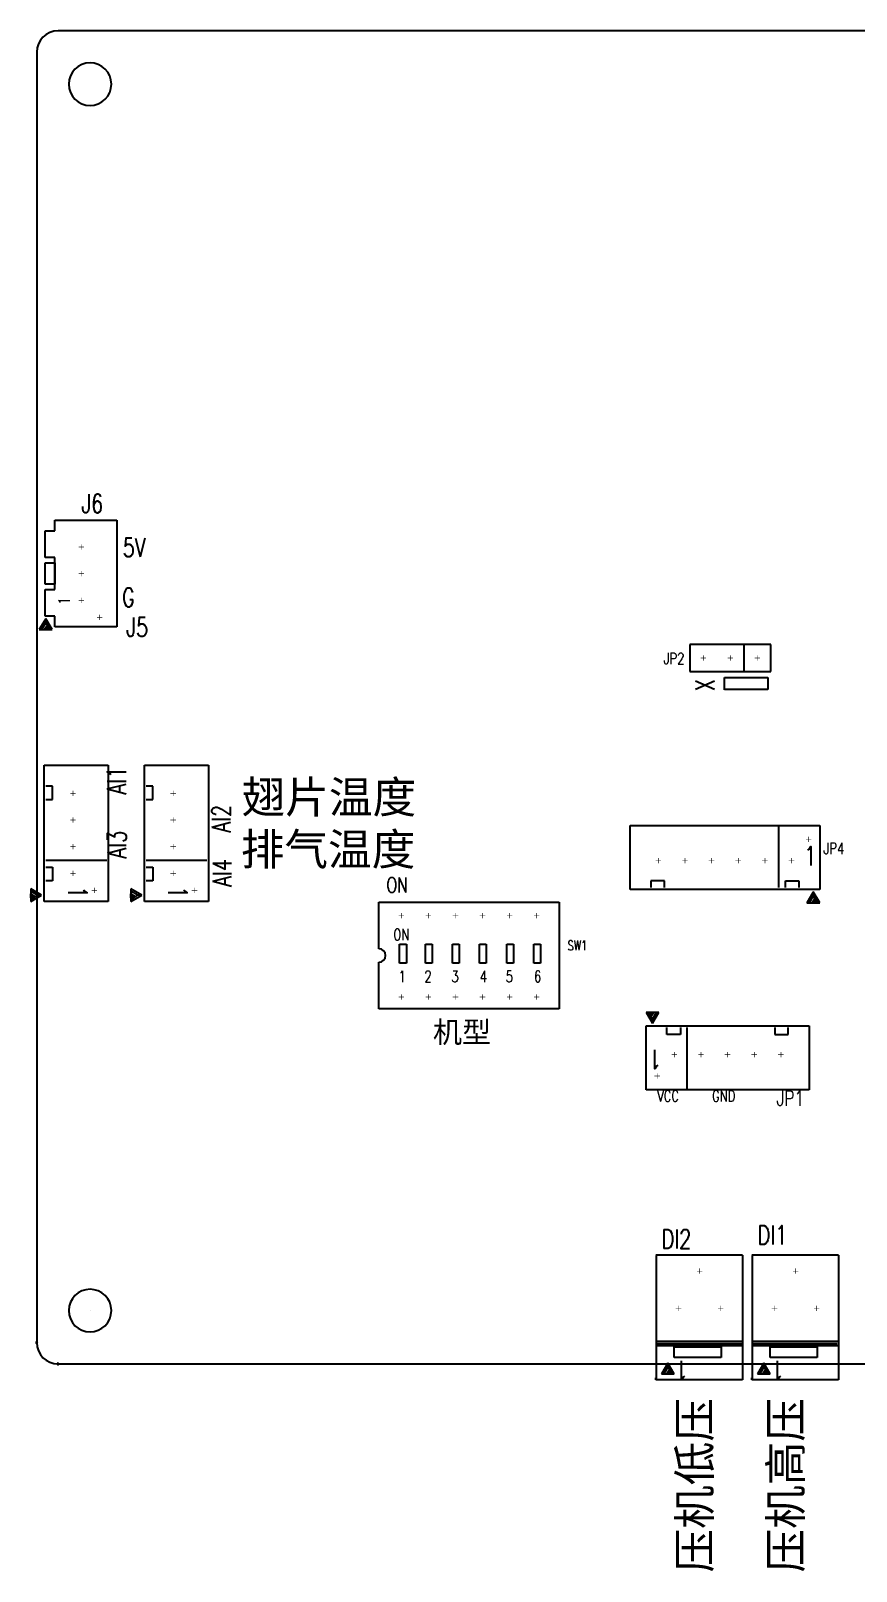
# Model space of a CAD drawing. Extents: x -23 to 549, y -29 to 170.
# Drawn here: x 352.1 to 429.5, y -16.1 to 128.3 of the extents above; entities that cross this region are included whole.
import ezdxf

# ---------------------------------------------------------------- set-up
doc = ezdxf.new("R2010")
doc.units = 0
doc.header["$MEASUREMENT"] = 0
for name, pattern in [('TRMIDX_12288', [2, 1, 1]), ('TRMIDX_2048', [2, 1, 1]), ('TRMIDX_4096', [2, 1, 1])]:
    doc.linetypes.add(name, pattern=pattern)
doc.layers.get('0').update_dxf_attribs({"linetype": 'CONTINUOUS'})
for name, color, linetype in [('BOARD_CUTOUT_00', 6, 'CONTINUOUS'), ('BOARD_OUTLINE_00', 6, 'CONTINUOUS'), ('COPPER_26', 2, 'CONTINUOUS'), ('DIMENSION7_24', 6, 'CONTINUOUS'), ('DRIL_SYMBOL', 6, 'CONTINUOUS'), ('PART_NAME_26', 2, 'CONTINUOUS'), ('PART_TOP_2DLINE_26', 2, 'CONTINUOUS'), ('PART_TOP_COPPER_26', 2, 'CONTINUOUS'), ('PART_TOP_TEXT_26', 2, 'CONTINUOUS'), ('TAG_00', 6, 'CONTINUOUS'), ('TAG_01', 6, 'CONTINUOUS'), ('TEXT_26', 2, 'CONTINUOUS')]:
    doc.layers.add(name, color=color, linetype=linetype)
doc.styles.add('W0$127', font='simplex', dxfattribs={"width": 0.75})
doc.styles.add('W0$254', font='simplex', dxfattribs={"width": 0.75})

msp = doc.modelspace()

# ---------------------------------------------------------------- linework, layer by layer
at = {"color": 0}
for centre, start, end in [((352.68, 5.29), 0, 180), ((352.68, 5.29), 180, 0), ((354.68, 3.29), 0, 180), ((354.68, 3.29), 180, 0)]:
    msp.add_arc(centre, 0.0635, start, end, dxfattribs=at)
at = {"layer": 'BOARD_CUTOUT_00', "color": 0}
for centre, start, end in [((357.68, 123.29), 0, 180), ((357.68, 123.29), 180, 0), ((357.68, 8.29), 0, 180), ((357.68, 8.29), 180, 0)]:
    msp.add_arc(centre, 2, start, end, dxfattribs=at)
at = {"layer": 'BOARD_OUTLINE_00', "color": 0}
for p, q in [((530.68, 128.29), (354.68, 128.29)), ((352.68, 126.29), (352.68, 5.29)), ((354.68, 3.29), (530.68, 3.29))]:
    msp.add_line(p, q, dxfattribs=at)
for centre, start, end in [((354.68, 126.29), 90, 180), ((354.68, 5.29), 180, 270)]:
    msp.add_arc(centre, 2, start, end, dxfattribs=at)
at = {"layer": 'COPPER_26', "color": 0}
for p, q in [((417.19, 67.66), (421.26, 67.66)), ((421.26, 66.52), (417.19, 66.52)), ((417.2, 66.51), (417.2, 67.65)), ((421.26, 67.66), (421.26, 66.52))]:
    msp.add_line(p, q, dxfattribs=at)
at = {"layer": 'DIMENSION7_24', "color": 0, "linetype": 'TRMIDX_12288'}
for p, q in [((355.77, 7.69), (355.77, 7.69)), ((357.68, 8.29), (357.68, 8.29))]:
    msp.add_line(p, q, dxfattribs=at)
at = {"layer": 'DIMENSION7_24', "color": 0, "linetype": 'TRMIDX_2048'}
msp.add_line((352.68, 5.29), (352.68, 5.29), dxfattribs=at)
at = {"layer": 'DIMENSION7_24', "color": 0, "linetype": 'TRMIDX_4096'}
msp.add_line((355.68, 3.29), (355.68, 3.29), dxfattribs=at)
at = {"layer": 'DRIL_SYMBOL', "color": 0, "const_width": 0.0508}
for points in [[(357.13, 79.89), (356.62, 79.89)], [(356.88, 79.64), (356.88, 80.14)], [(357.13, 77.39), (356.62, 77.39)], [(356.88, 77.14), (356.88, 77.64)], [(356.88, 74.64), (356.88, 75.14)], [(357.13, 74.89), (356.62, 74.89)], [(358.83, 73.29), (358.32, 73.29)], [(358.58, 73.04), (358.58, 73.54)], [(415.45, 69.49), (414.94, 69.49)], [(415.2, 69.74), (415.2, 69.24)], [(417.99, 69.49), (417.48, 69.49)], [(417.74, 69.74), (417.74, 69.24)], [(420.53, 69.49), (420.02, 69.49)], [(420.28, 69.74), (420.28, 69.24)], [(355.82, 56.79), (356.33, 56.79)], [(356.08, 57.04), (356.08, 56.54)], [(365.22, 56.79), (365.73, 56.79)], [(365.48, 57.04), (365.48, 56.54)], [(355.82, 54.29), (356.33, 54.29)], [(356.08, 54.54), (356.08, 54.04)], [(365.22, 54.29), (365.73, 54.29)], [(365.48, 54.54), (365.48, 54.04)], [(356.08, 52.04), (356.08, 51.54)], [(365.48, 52.04), (365.48, 51.54)], [(424.82, 52.49), (425.33, 52.49)], [(425.08, 52.24), (425.08, 52.74)], [(355.82, 51.79), (356.33, 51.79)], [(365.22, 51.79), (365.73, 51.79)], [(410.98, 50.24), (410.98, 50.74)], [(413.48, 50.24), (413.48, 50.74)], [(415.98, 50.24), (415.98, 50.74)], [(418.48, 50.24), (418.48, 50.74)], [(420.98, 50.24), (420.98, 50.74)], [(423.48, 50.24), (423.48, 50.74)], [(355.82, 49.29), (356.33, 49.29)], [(356.08, 49.54), (356.08, 49.04)], [(365.22, 49.29), (365.73, 49.29)], [(365.48, 49.54), (365.48, 49.04)], [(410.72, 50.49), (411.23, 50.49)], [(413.22, 50.49), (413.73, 50.49)], [(415.72, 50.49), (416.23, 50.49)], [(418.22, 50.49), (418.73, 50.49)], [(420.72, 50.49), (421.23, 50.49)], [(423.22, 50.49), (423.73, 50.49)], [(357.82, 47.69), (358.33, 47.69)], [(358.08, 47.94), (358.08, 47.44)], [(367.22, 47.69), (367.73, 47.69)], [(367.48, 47.94), (367.48, 47.44)], [(386.62, 45.31), (387.13, 45.31)], [(386.88, 45.06), (386.88, 45.56)], [(389.16, 45.31), (389.67, 45.31)], [(389.42, 45.06), (389.42, 45.56)], [(391.7, 45.31), (392.21, 45.31)], [(391.96, 45.06), (391.96, 45.56)], [(394.24, 45.31), (394.75, 45.31)], [(394.5, 45.06), (394.5, 45.56)], [(396.78, 45.31), (397.29, 45.31)], [(397.04, 45.06), (397.04, 45.56)], [(399.32, 45.31), (399.83, 45.31)], [(399.58, 45.06), (399.58, 45.56)], [(386.62, 37.69), (387.13, 37.69)], [(386.88, 37.44), (386.88, 37.94)], [(389.16, 37.69), (389.67, 37.69)], [(389.42, 37.44), (389.42, 37.94)], [(391.7, 37.69), (392.21, 37.69)], [(391.96, 37.44), (391.96, 37.94)], [(394.24, 37.69), (394.75, 37.69)], [(394.5, 37.44), (394.5, 37.94)], [(396.78, 37.69), (397.29, 37.69)], [(397.04, 37.44), (397.04, 37.94)], [(399.32, 37.69), (399.83, 37.69)], [(399.58, 37.44), (399.58, 37.94)], [(412.73, 32.29), (412.22, 32.29)], [(412.48, 32.54), (412.48, 32.04)], [(415.23, 32.29), (414.72, 32.29)], [(414.98, 32.54), (414.98, 32.04)], [(417.73, 32.29), (417.22, 32.29)], [(417.48, 32.54), (417.48, 32.04)], [(420.23, 32.29), (419.72, 32.29)], [(419.98, 32.54), (419.98, 32.04)], [(422.73, 32.29), (422.22, 32.29)], [(422.48, 32.54), (422.48, 32.04)], [(410.88, 30.54), (410.88, 30.04)], [(411.13, 30.29), (410.62, 30.29)], [(415.11, 11.99), (414.6, 11.99)], [(414.86, 12.24), (414.86, 11.74)], [(424.11, 11.99), (423.6, 11.99)], [(423.86, 12.24), (423.86, 11.74)], [(412.88, 8.74), (412.88, 8.24)], [(416.84, 8.74), (416.84, 8.24)], [(421.88, 8.74), (421.88, 8.24)], [(425.84, 8.74), (425.84, 8.24)], [(413.13, 8.49), (412.62, 8.49)], [(417.09, 8.49), (416.58, 8.49)], [(422.13, 8.49), (421.62, 8.49)], [(426.09, 8.49), (425.58, 8.49)]]:
    msp.add_lwpolyline(points, dxfattribs=at)
at = {"layer": 'PART_TOP_2DLINE_26', "color": 0}
for p, q in [((354.38, 81.39), (354.38, 82.39)), ((354.38, 82.39), (360.18, 82.39)), ((360.18, 82.39), (360.18, 72.39)), ((353.48, 78.89), (353.48, 81.39)), ((353.48, 81.39), (354.38, 81.39)), ((354.38, 78.89), (353.48, 78.89)), ((354.38, 75.89), (354.38, 78.89)), ((353.48, 73.39), (353.48, 75.89)), ((353.48, 75.89), (354.38, 75.89)), ((353.52, 73.15), (352.92, 72.14)), ((353.52, 72.77), (353.14, 72.14)), ((353.39, 72.14), (353.65, 72.52)), ((354.38, 73.39), (353.48, 73.39)), ((354.12, 72.14), (353.52, 73.15)), ((353.52, 73.15), (353.52, 72.77)), ((353.77, 72.39), (353.52, 72.77)), ((353.52, 72.14), (353.77, 72.39)), ((353.77, 72.39), (353.65, 72.52)), ((353.65, 72.52), (353.77, 72.39)), ((353.65, 72.52), (353.65, 72.14)), ((353.77, 72.39), (353.77, 72.14)), ((353.9, 72.14), (353.77, 72.39)), ((354.38, 72.39), (354.38, 73.39)), ((360.18, 72.39), (354.38, 72.39)), ((352.92, 72.14), (354.12, 72.14)), ((353.14, 72.14), (353.39, 72.14)), ((353.65, 72.14), (353.39, 72.14)), ((353.39, 72.14), (353.52, 72.14)), ((353.65, 72.14), (353.52, 72.14)), ((353.52, 72.14), (353.9, 72.14)), ((353.77, 72.14), (353.65, 72.14)), ((413.93, 70.76), (413.93, 68.22)), ((421.55, 70.76), (413.93, 70.76)), ((419.01, 70.76), (419.01, 68.22)), ((421.55, 68.22), (421.55, 70.76)), ((413.93, 68.22), (421.55, 68.22)), ((353.38, 46.64), (353.38, 59.44)), ((353.38, 59.44), (359.38, 59.44)), ((359.38, 59.44), (359.38, 46.64)), ((362.78, 46.64), (362.78, 59.44)), ((362.78, 59.44), (368.78, 59.44)), ((368.78, 59.44), (368.78, 46.64)), ((354.17, 57.48), (353.54, 57.48)), ((354.17, 56.21), (354.17, 57.48)), ((363.57, 57.48), (362.94, 57.48)), ((363.57, 56.21), (363.57, 57.48)), ((353.54, 56.21), (354.17, 56.21)), ((362.94, 56.21), (363.57, 56.21)), ((408.33, 53.79), (426.13, 53.79)), ((408.33, 47.79), (408.33, 53.79)), ((422.27, 53.66), (422.27, 47.95)), ((426.13, 53.79), (426.13, 47.79)), ((359.25, 50.5), (353.54, 50.5)), ((353.54, 49.86), (354.17, 49.86)), ((354.17, 49.86), (354.17, 48.59)), ((368.65, 50.5), (362.94, 50.5)), ((362.94, 49.86), (363.57, 49.86)), ((363.57, 49.86), (363.57, 48.59)), ((353.14, 47.25), (352.12, 47.85)), ((352.12, 47.85), (352.12, 46.65)), ((354.17, 48.59), (353.54, 48.59)), ((362.54, 47.25), (361.52, 47.85)), ((361.52, 47.85), (361.52, 46.65)), ((363.57, 48.59), (362.94, 48.59)), ((426.13, 47.79), (408.33, 47.79)), ((411.55, 48.58), (410.28, 48.58)), ((410.28, 48.58), (410.28, 47.95)), ((411.55, 47.95), (411.55, 48.58)), ((422.9, 47.95), (422.9, 48.58)), ((422.9, 48.58), (424.17, 48.58)), ((424.17, 48.58), (424.17, 47.95)), ((352.76, 47.25), (352.12, 47.63)), ((352.12, 47.63), (352.12, 47.37)), ((352.12, 47.12), (352.12, 47.37)), ((352.12, 47.37), (352.12, 47.25)), ((352.12, 47.37), (352.51, 47.12)), ((352.12, 47.25), (352.38, 46.99)), ((352.12, 47.12), (352.12, 47.25)), ((352.12, 47.25), (352.12, 46.87)), ((352.12, 46.65), (353.14, 47.25)), ((352.12, 46.99), (352.12, 47.12)), ((352.51, 47.12), (352.12, 47.12)), ((352.38, 46.99), (352.12, 46.99)), ((352.12, 46.87), (352.38, 46.99)), ((352.38, 46.99), (352.76, 47.25)), ((352.38, 46.99), (352.51, 47.12)), ((352.51, 47.12), (352.38, 46.99)), ((353.14, 47.25), (352.76, 47.25)), ((359.38, 46.64), (353.38, 46.64)), ((362.16, 47.25), (361.52, 47.63)), ((361.52, 47.63), (361.52, 47.37)), ((361.52, 47.12), (361.52, 47.37)), ((361.52, 47.37), (361.52, 47.25)), ((361.52, 47.37), (361.91, 47.12)), ((361.52, 47.25), (361.78, 46.99)), ((361.52, 47.12), (361.52, 47.25)), ((361.52, 47.25), (361.52, 46.87)), ((361.52, 46.65), (362.54, 47.25)), ((361.52, 46.99), (361.52, 47.12)), ((361.91, 47.12), (361.52, 47.12)), ((361.78, 46.99), (361.52, 46.99)), ((361.52, 46.87), (361.78, 46.99)), ((361.78, 46.99), (362.16, 47.25)), ((361.78, 46.99), (361.91, 47.12)), ((361.91, 47.12), (361.78, 46.99)), ((362.54, 47.25), (362.16, 47.25)), ((368.78, 46.64), (362.78, 46.64)), ((384.77, 42.22), (384.77, 46.58)), ((384.77, 46.58), (401.69, 46.58)), ((401.69, 46.58), (401.69, 36.58)), ((425.52, 47.55), (424.92, 46.54)), ((424.92, 46.54), (426.12, 46.54)), ((425.52, 47.17), (425.14, 46.54)), ((425.14, 46.54), (425.39, 46.54)), ((425.39, 46.54), (425.65, 46.92)), ((425.65, 46.54), (425.39, 46.54)), ((425.39, 46.54), (425.52, 46.54)), ((426.12, 46.54), (425.52, 47.55)), ((425.52, 47.55), (425.52, 47.17)), ((425.77, 46.79), (425.52, 47.17)), ((425.52, 46.54), (425.77, 46.79)), ((425.65, 46.54), (425.52, 46.54)), ((425.52, 46.54), (425.9, 46.54)), ((425.77, 46.79), (425.65, 46.92)), ((425.65, 46.92), (425.77, 46.79)), ((425.65, 46.92), (425.65, 46.54)), ((425.77, 46.54), (425.65, 46.54)), ((425.77, 46.79), (425.77, 46.54)), ((425.9, 46.54), (425.77, 46.79)), ((386.72, 40.88), (386.72, 42.66)), ((386.72, 42.66), (387.36, 42.66)), ((387.36, 42.66), (387.36, 41.14)), ((389.14, 40.88), (389.14, 42.66)), ((389.14, 42.66), (389.77, 42.66)), ((389.77, 42.66), (389.77, 41.14)), ((391.68, 40.88), (391.68, 42.66)), ((391.68, 42.66), (392.31, 42.66)), ((392.31, 42.66), (392.31, 41.14)), ((394.22, 40.88), (394.22, 42.66)), ((394.22, 42.66), (394.85, 42.66)), ((394.85, 42.66), (394.85, 41.14)), ((396.76, 40.88), (396.76, 42.66)), ((396.76, 42.66), (397.39, 42.66)), ((397.39, 42.66), (397.39, 41.14)), ((399.3, 40.88), (399.3, 42.66)), ((399.3, 42.66), (399.93, 42.66)), ((399.93, 42.66), (399.93, 41.14)), ((384.77, 36.58), (384.77, 40.95)), ((387.36, 40.88), (386.72, 40.88)), ((387.36, 41.14), (387.36, 40.88)), ((389.77, 40.88), (389.14, 40.88)), ((389.77, 41.14), (389.77, 40.88)), ((392.31, 40.88), (391.68, 40.88)), ((392.31, 41.14), (392.31, 40.88)), ((394.85, 40.88), (394.22, 40.88)), ((394.85, 41.14), (394.85, 40.88)), ((397.39, 40.88), (396.76, 40.88)), ((397.39, 41.14), (397.39, 40.88)), ((399.93, 40.88), (399.3, 40.88)), ((399.93, 41.14), (399.93, 40.88)), ((401.69, 36.58), (384.77, 36.58)), ((411.03, 36.24), (409.83, 36.24)), ((409.83, 36.24), (410.43, 35.22)), ((410.43, 36.24), (410.05, 36.24)), ((410.05, 36.24), (410.18, 35.99)), ((410.18, 35.99), (410.18, 36.24)), ((410.18, 36.24), (410.31, 36.24)), ((410.43, 36.24), (410.18, 35.99)), ((410.31, 36.24), (410.56, 36.24)), ((410.31, 35.86), (410.31, 36.24)), ((410.31, 36.24), (410.43, 36.24)), ((410.56, 36.24), (410.31, 35.86)), ((410.56, 36.24), (410.43, 36.24)), ((410.43, 35.61), (410.81, 36.24)), ((410.43, 35.22), (411.03, 36.24)), ((410.81, 36.24), (410.56, 36.24)), ((409.83, 28.99), (409.83, 34.99)), ((409.83, 34.99), (425.13, 34.99)), ((410.18, 35.99), (410.31, 35.86)), ((410.31, 35.86), (410.18, 35.99)), ((410.18, 35.99), (410.43, 35.61)), ((410.43, 35.22), (410.43, 35.61)), ((411.78, 34.19), (411.78, 34.83)), ((413.05, 34.83), (413.05, 34.19)), ((413.69, 29.11), (413.69, 34.83)), ((421.9, 34.83), (421.9, 34.19)), ((423.17, 34.19), (423.17, 34.83)), ((425.13, 34.99), (425.13, 28.99)), ((413.05, 34.19), (411.78, 34.19)), ((421.9, 34.19), (423.17, 34.19)), ((425.13, 28.99), (409.83, 28.99)), ((418.87, 13.49), (410.76, 13.49)), ((410.77, 13.47), (410.77, 5.47)), ((418.87, 13.49), (418.87, 5.49)), ((427.87, 13.49), (419.76, 13.49)), ((419.77, 13.47), (419.77, 5.47)), ((427.87, 13.49), (427.87, 5.49)), ((418.87, 5.39), (410.76, 5.39)), ((418.87, 4.99), (410.76, 4.99)), ((410.77, 5.47), (410.77, 1.99)), ((418.77, 5.19), (410.78, 5.19)), ((418.87, 5.49), (418.87, 1.79)), ((427.87, 5.39), (419.76, 5.39)), ((427.87, 4.99), (419.76, 4.99)), ((419.77, 5.47), (419.77, 1.99)), ((427.77, 5.19), (419.78, 5.19)), ((427.87, 5.49), (427.87, 1.79)), ((411.88, 3.39), (411.28, 2.37)), ((411.88, 3.01), (411.49, 2.37)), ((412.48, 2.37), (411.88, 3.39)), ((411.88, 3.39), (411.88, 3.01)), ((412.13, 2.63), (411.88, 3.01)), ((420.88, 3.39), (420.28, 2.37)), ((420.88, 3.01), (420.49, 2.37)), ((421.48, 2.37), (420.88, 3.39)), ((420.88, 3.39), (420.88, 3.01)), ((421.13, 2.63), (420.88, 3.01)), ((410.76, 1.79), (410.76, 1.99)), ((410.76, 1.99), (410.77, 1.99)), ((418.87, 1.79), (410.76, 1.79)), ((410.77, 1.79), (410.76, 1.79)), ((410.77, 1.99), (410.77, 1.79)), ((411.28, 2.37), (412.48, 2.37)), ((411.49, 2.37), (411.75, 2.37)), ((411.75, 2.37), (412, 2.75)), ((412, 2.37), (411.75, 2.37)), ((411.75, 2.37), (411.88, 2.37)), ((411.88, 2.37), (412.13, 2.63)), ((412, 2.37), (411.88, 2.37)), ((411.88, 2.37), (412.26, 2.37)), ((412.13, 2.63), (412, 2.75)), ((412, 2.75), (412.13, 2.63)), ((412, 2.75), (412, 2.37)), ((412.13, 2.37), (412, 2.37)), ((412.13, 2.63), (412.13, 2.37)), ((412.26, 2.37), (412.13, 2.63)), ((419.76, 1.79), (419.76, 1.99)), ((419.76, 1.99), (419.77, 1.99)), ((427.87, 1.79), (419.76, 1.79)), ((419.77, 1.79), (419.76, 1.79)), ((419.77, 1.99), (419.77, 1.79)), ((420.28, 2.37), (421.48, 2.37)), ((420.49, 2.37), (420.75, 2.37)), ((420.75, 2.37), (421, 2.75)), ((421, 2.37), (420.75, 2.37)), ((420.75, 2.37), (420.88, 2.37)), ((420.88, 2.37), (421.13, 2.63)), ((421, 2.37), (420.88, 2.37)), ((420.88, 2.37), (421.26, 2.37)), ((421.13, 2.63), (421, 2.75)), ((421, 2.75), (421.13, 2.63)), ((421, 2.75), (421, 2.37)), ((421.13, 2.37), (421, 2.37)), ((421.13, 2.63), (421.13, 2.37)), ((421.26, 2.37), (421.13, 2.63))]:
    msp.add_line(p, q, dxfattribs=at)
msp.add_arc((384.77, 41.59), 0.635, 270, 90, dxfattribs=at)
at = {"layer": 'PART_TOP_COPPER_26', "color": 0}
for p, q in [((353.48, 76.39), (353.48, 78.39)), ((353.48, 78.39), (354.38, 78.39)), ((354.38, 78.39), (354.38, 76.39)), ((354.38, 76.39), (353.48, 76.39)), ((412.48, 3.89), (412.48, 4.89)), ((412.48, 4.89), (416.88, 4.89)), ((416.88, 4.89), (416.88, 3.89)), ((421.48, 3.89), (421.48, 4.89)), ((421.48, 4.89), (425.88, 4.89)), ((425.88, 4.89), (425.88, 3.89)), ((416.88, 3.89), (412.48, 3.89)), ((425.88, 3.89), (421.48, 3.89))]:
    msp.add_line(p, q, dxfattribs=at)
at = {"layer": 'TAG_00', "color": 0}
for p, q in [((356.88, 74.89), (356.88, 74.89)), ((356.08, 49.29), (356.08, 49.29)), ((365.48, 49.29), (365.48, 49.29)), ((423.48, 50.49), (423.48, 50.49)), ((412.48, 32.29), (412.48, 32.29)), ((412.88, 8.49), (412.88, 8.49)), ((421.88, 8.49), (421.88, 8.49))]:
    msp.add_line(p, q, dxfattribs=at)
at = {"layer": 'TAG_01', "color": 0}
for p, q in [((356.88, 74.89), (356.88, 74.89)), ((356.08, 49.29), (356.08, 49.29)), ((365.48, 49.29), (365.48, 49.29)), ((423.48, 50.49), (423.48, 50.49)), ((412.48, 32.29), (412.48, 32.29)), ((412.88, 8.49), (412.88, 8.49)), ((421.88, 8.49), (421.88, 8.49))]:
    msp.add_line(p, q, dxfattribs=at)

# ---------------------------------------------------------------- texts
at = {"color": 0, "linetype": 'Continuous', "char_height": 3, "attachment_point": 1}
for s, width, insert in [('\\pxql;{\\fSimSun|b0|i0|c134|p2;翅片温度}', 17.6905, (371.9, 57.94)), ('\\pxql;{\\fSimSun|b0|i0|c134|p2;排气温度}', 17.9229, (371.82, 53.05))]:
    msp.add_mtext_dynamic_manual_height_columns(s, width=width, gutter_width=15, heights=[0], dxfattribs=dict(at, insert=insert))
at = {"color": 0, "linetype": 'Continuous', "insert": (389.84, 35.4), "char_height": 2, "width": 6.3059, "attachment_point": 1}
msp.add_mtext('{\\fSimSun|b0|i0|c134|p2;\\C256;机型}', dxfattribs=at)
at = {"color": 0, "linetype": 'Continuous', "char_height": 3, "attachment_point": 3, "rotation": 90}
for s, insert, width in [('{\\fSimSun|b0|i0|c134|p2;压机低压}', (412.88, 0.1), 17.6453), ('{\\fSimSun|b0|i0|c134|p2;压机高压}', (421.42, 0.1), 18.9677)]:
    msp.add_mtext(s, dxfattribs=dict(at, insert=insert, width=width))
at = {"layer": 'PART_NAME_26', "color": 0, "width": 0.75}
for s, height, style, p in [('J6', 1.75, 'W0$254', (356.88, 83.09)), ('J5', 1.778, 'W0$254', (361.08, 71.49)), ('JP2', 1.067, 'W0$127', (411.48, 68.89)), ('JP4', 1.067, 'W0$254', (426.48, 51.09)), ('SW1', 0.889, 'W0$127', (402.48, 42.09)), ('JP1', 1.4, 'W0$127', (422.08, 27.49)), ('DI1', 1.778, 'W0$254', (420.28, 14.49)), ('DI2', 1.778, 'W0$254', (411.28, 14.11))]:
    msp.add_text(s, height=height, dxfattribs=dict(at, style=style)).set_placement(p)
at = {"layer": 'PART_NAME_26', "color": 0, "style": 'W0$254', "width": 0.75}
for s, height, p in [('AI1', 1.778, (361.08, 56.69)), ('AI2', 1.75, (370.86, 53.12))]:
    msp.add_text(s, height=height, rotation=90, dxfattribs=at).set_placement(p)
at = {"layer": 'PART_TOP_TEXT_26', "color": 0, "style": 'W0$254', "width": 0.75}
for height, rotation, p in [(1.07, 90, (355.78, 74.49)), (1.78, 270, (355.62, 48.1)), (1.78, 270, (365.02, 48.1)), (1.78, 180, (411.28, 32.75)), (1.78, 180, (413.78, 3.59)), (1.78, 180, (422.78, 3.59))]:
    msp.add_text('1', height=height, rotation=rotation, dxfattribs=at).set_placement(p)
for s, height, p in [('1', 1.78, (424.67, 50.03)), ('ON', 1.067, (386.12, 43.01)), ('1', 1.07, (386.62, 39.09)), ('2', 1.07, (389.04, 39.09)), ('3', 1.07, (391.58, 39.09)), ('4', 1.07, (394.24, 39.09)), ('5', 1.07, (396.66, 39.09)), ('6', 1.07, (399.32, 39.09))]:
    msp.add_text(s, height=height, dxfattribs=at).set_placement(p)
at = {"layer": 'TEXT_26', "color": 0, "style": 'W0$254', "width": 0.75}
for s, height, p in [('5V', 1.75, (360.75, 78.98)), ('G', 1.75, (360.68, 74.29)), ('ON', 1.422, (385.48, 47.49)), ('VCC', 1.05, (410.88, 27.89)), ('GND', 1.05, (416.03, 27.89))]:
    msp.add_text(s, height=height, dxfattribs=at).set_placement(p)
for s, height, rotation, p in [('X', 1.78, 270, (414.48, 67.49)), ('AI3', 1.75, 90, (361.08, 50.69)), ('AI4', 1.75, 90, (370.95, 48.04))]:
    msp.add_text(s, height=height, rotation=rotation, dxfattribs=at).set_placement(p)

doc.saveas('drawing.dxf')
